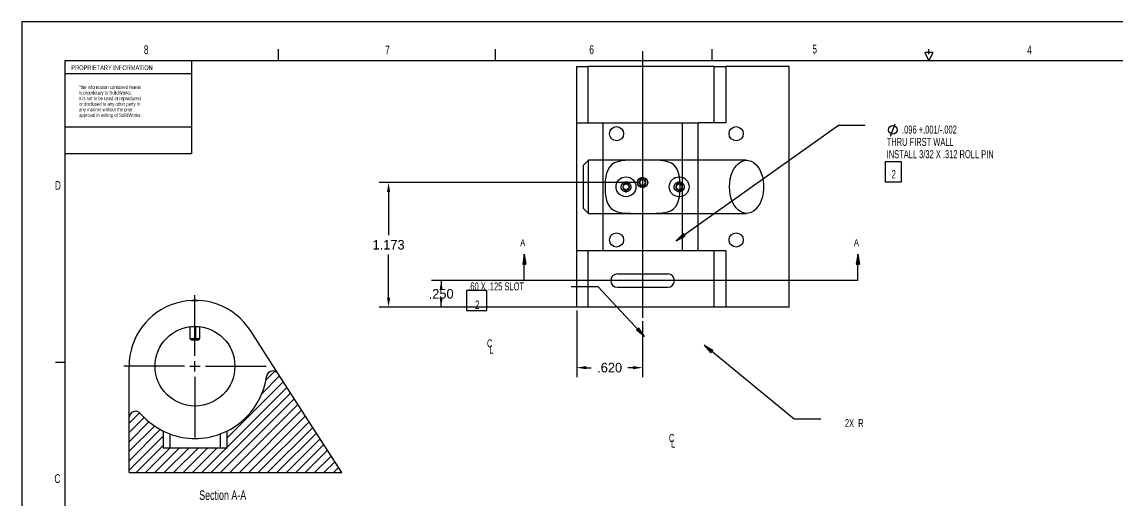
# Model space of a CAD drawing. Extents: x 0 to 34, y -0.2 to 22.
# Drawn here: x 0 to 20.6, y 13 to 22 of the extents above; entities that cross this region are included whole.
import ezdxf
from ezdxf.lldxf.tags import DXFTag

# ---------------------------------------------------------------- set-up
doc = ezdxf.new("R2010")
doc.units = 0
doc.header["$MEASUREMENT"] = 0
doc.header["$PDSIZE"] = -1
doc.layers.add('geometry', color=1, linetype='Continuous')
tags = doc.linetypes.add('SLDCenterlines', pattern=[0.75, 0.6, -0.05, 0.05, -0.05]).pattern_tags.tags
tags[10:11] = [DXFTag(74, 4), DXFTag(75, 0), DXFTag(340, '0'), DXFTag(46, 1.0), DXFTag(50, 0.0), DXFTag(44, 0.0), DXFTag(45, 0.0)]
tags[8:9] = [DXFTag(74, 4), DXFTag(75, 0), DXFTag(340, '0'), DXFTag(46, 1.0), DXFTag(50, 0.0), DXFTag(44, 0.0), DXFTag(45, 0.0)]
tags[6:7] = [DXFTag(74, 4), DXFTag(75, 0), DXFTag(340, '0'), DXFTag(46, 1.0), DXFTag(50, 0.0), DXFTag(44, 0.0), DXFTag(45, 0.0)]
tags[4:5] = [DXFTag(74, 4), DXFTag(75, 0), DXFTag(340, '0'), DXFTag(46, 1.0), DXFTag(50, 0.0), DXFTag(44, 0.0), DXFTag(45, 0.0)]
tags = doc.linetypes.add('SLDHidden', pattern=[0.075, 0.05, -0.025]).pattern_tags.tags
tags[6:7] = [DXFTag(74, 4), DXFTag(75, 0), DXFTag(340, '0'), DXFTag(46, 1.0), DXFTag(50, 0.0), DXFTag(44, 0.0), DXFTag(45, 0.0)]
tags[4:5] = [DXFTag(74, 4), DXFTag(75, 0), DXFTag(340, '0'), DXFTag(46, 1.0), DXFTag(50, 0.0), DXFTag(44, 0.0), DXFTag(45, 0.0)]
tags = doc.linetypes.add('SLDSection', pattern=[0.075, 0.05, -0.025]).pattern_tags.tags
tags[6:7] = [DXFTag(74, 4), DXFTag(75, 0), DXFTag(340, '0'), DXFTag(46, 1.0), DXFTag(50, 0.0), DXFTag(44, 0.0), DXFTag(45, 0.0)]
tags[4:5] = [DXFTag(74, 4), DXFTag(75, 0), DXFTag(340, '0'), DXFTag(46, 1.0), DXFTag(50, 0.0), DXFTag(44, 0.0), DXFTag(45, 0.0)]
doc.dimstyles.get("Standard").update_dxf_attribs({"dimtxt": 0.18, "dimasz": 0.18, "dimexe": 0.18, "dimexo": 0.0625, "dimgap": 0.09, "dimtad": 0, "dimtih": 1, "dimtoh": 1, "dimdec": 4, "dimzin": 0, "dimdsep": 46, "dimtxsty": 'Standard', "dimcen": 0.09, "dimadec": 0, "dimazin": 0, "dimtfac": 1, "dimtdec": 4, "dimtofl": 0, "dimtmove": 0, "dimatfit": 0, "dimfxl": 0, "dimtolj": 1, "dimtzin": 0, "dimarcsym": 0})

# ---------------------------------------------------------------- blocks, each defined once
blk = doc.blocks.new('*D27')
at = {"color": 0, "linetype": 'ByBlock', "lineweight": -2}
for p, q in [((10.437, 16.569), (10.437, 15.313)), ((11.677, 16.366), (11.677, 15.313)), ((10.617, 15.493), (10.712, 15.493)), ((11.497, 15.493), (11.401, 15.493))]:
    blk.add_line(p, q, dxfattribs=at)
at = {"color": 0, "linetype": 'ByBlock'}
for points in [[(10.437, 15.493), (10.617, 15.463), (10.617, 15.523)], [(11.677, 15.493), (11.497, 15.463), (11.497, 15.523)]]:
    blk.add_solid(points, dxfattribs=at)
at = {"layer": 'DEFPOINTS', "color": 0, "linetype": 'ByBlock'}
for p in [(10.437, 16.632), (11.677, 16.429)]:
    blk.add_point(p, dxfattribs=at)
at = {"color": 0, "linetype": 'ByBlock', "insert": (11.057, 15.493), "char_height": 0.18, "attachment_point": 5}
blk.add_mtext('.620', dxfattribs=at)
blk = doc.blocks.new('*D26')
at = {"color": 0, "linetype": 'ByBlock', "lineweight": -2}
for p, q in [((10.347, 17.132), (7.707, 17.132)), ((7.887, 17.132), (7.887, 17.062)), ((7.887, 16.632), (7.887, 16.702)), ((10.374, 16.632), (7.707, 16.632))]:
    blk.add_line(p, q, dxfattribs=at)
at = {"color": 0, "linetype": 'ByBlock'}
for points in [[(7.887, 17.132), (7.857, 16.952), (7.917, 16.952)], [(7.887, 16.632), (7.857, 16.812), (7.917, 16.812)]]:
    blk.add_solid(points, dxfattribs=at)
at = {"layer": 'DEFPOINTS', "color": 0, "linetype": 'ByBlock'}
for p in [(10.409, 17.132), (10.437, 16.632)]:
    blk.add_point(p, dxfattribs=at)
at = {"color": 0, "linetype": 'ByBlock', "insert": (7.887, 16.882), "char_height": 0.18, "attachment_point": 5}
blk.add_mtext('.250', dxfattribs=at)
blk = doc.blocks.new('*D25')
at = {"color": 0, "linetype": 'ByBlock', "lineweight": -2}
for p, q in [((11.614, 18.978), (6.718, 18.978)), ((6.898, 18.798), (6.898, 17.985)), ((6.898, 16.812), (6.898, 17.625)), ((10.585, 16.632), (6.718, 16.632))]:
    blk.add_line(p, q, dxfattribs=at)
at = {"color": 0, "linetype": 'ByBlock'}
for points in [[(6.898, 18.978), (6.868, 18.798), (6.928, 18.798)], [(6.898, 16.632), (6.868, 16.812), (6.928, 16.812)]]:
    blk.add_solid(points, dxfattribs=at)
at = {"layer": 'DEFPOINTS', "color": 0, "linetype": 'ByBlock'}
for p in [(11.677, 18.978), (10.647, 16.632)]:
    blk.add_point(p, dxfattribs=at)
at = {"color": 0, "linetype": 'ByBlock', "insert": (6.898, 17.805), "char_height": 0.18, "attachment_point": 5}
blk.add_mtext('1.173', dxfattribs=at)

msp = doc.modelspace()

# ---------------------------------------------------------------- linework, layer by layer
at = {"linetype": 'Continuous'}
for p, q in [((0, 22), (0, 0)), ((34, 22), (0, 22)), ((4.82812, 21.27012), (4.82812, 21.48393)), ((8.90625, 21.27012), (8.90625, 21.48393)), ((12.98438, 21.27012), (12.98438, 21.48393)), ((17.06178, 21.39114), (17.06178, 21.486)), ((33.375, 21.27012), (0.81, 21.27012)), ((0.81, 21.27012), (0.81, 0.625)), ((3.18958, 21.27012), (3.18958, 20.02012)), ((17.13991, 21.42239), (16.98366, 21.42239)), ((16.98366, 21.42239), (17.06178, 21.26614)), ((17.06178, 21.26614), (17.13991, 21.42239)), ((3.18958, 21.02012), (0.81229, 21.02012)), ((3.18958, 20.02012), (0.81229, 20.02012)), ((3.18958, 20.02012), (3.18958, 19.52012)), ((3.18958, 19.52012), (0.81229, 19.52012)), ((0.81, 15.58975), (0.63071, 15.58975))]:
    msp.add_line(p, q, dxfattribs=at)
at = {"linetype": 'SLDCenterlines'}
msp.add_line((11.67655, 21.44717), (11.67655, 16.42859), dxfattribs=at)
at = {"layer": 'geometry', "linetype": 'Continuous'}
for p, q in [((10.43655, 21.16169), (10.64736, 21.16169)), ((10.43655, 20.10169), (10.43655, 21.16169)), ((10.64736, 21.16169), (10.64736, 20.10169)), ((13.02304, 21.16169), (10.64736, 21.16169)), ((13.02304, 20.10169), (13.02304, 21.16169)), ((13.02304, 21.16169), (13.24279, 21.16169)), ((13.24279, 21.16169), (13.24279, 20.10169)), ((14.43655, 21.16169), (13.24279, 21.16169)), ((14.43655, 16.63169), (14.43655, 21.16169)), ((10.43655, 17.69169), (10.43655, 20.10169)), ((10.43655, 20.10169), (12.71959, 20.10169)), ((15.36385, 20.05133), (12.30565, 17.88282)), ((12.71959, 17.69169), (12.71959, 20.10169)), ((13.24279, 20.10169), (12.71959, 20.10169)), ((15.86385, 20.05133), (15.36385, 20.05133)), ((16.24257, 19.36964), (16.24257, 18.99092)), ((16.54554, 19.36964), (16.24257, 19.36964)), ((16.54554, 18.99092), (16.54554, 19.36964)), ((16.24257, 18.99092), (16.54554, 18.99092)), ((11.66655, 18.92459), (11.66655, 18.91444)), ((11.66655, 18.91444), (11.66655, 18.88419)), ((11.68655, 18.92459), (11.68655, 18.91444)), ((11.68655, 18.88419), (11.68655, 18.91444)), ((9.45088, 17.13169), (9.45088, 17.63169)), ((12.71959, 17.69169), (10.43655, 17.69169)), ((10.43655, 16.63169), (10.43655, 17.69169)), ((10.64736, 17.69169), (10.64736, 16.63169)), ((13.24279, 17.69169), (12.71959, 17.69169)), ((13.02304, 16.63169), (13.02304, 17.69169)), ((13.24279, 17.69169), (13.24279, 16.63169)), ((15.72649, 17.13169), (15.72649, 17.63169)), ((11.20155, 17.25669), (12.15155, 17.25669)), ((8.36526, 16.94585), (8.36526, 16.56714)), ((8.74397, 16.94585), (8.36526, 16.94585)), ((8.74397, 16.56714), (8.74397, 16.94585)), ((10.33459, 17.0216), (10.83459, 17.0216)), ((10.83459, 17.0216), (11.71112, 16.07781)), ((11.20155, 17.00669), (12.15155, 17.00669)), ((3.19194, 16.75994), (3.1902, 16.7582)), ((3.19194, 16.75994), (3.24594, 16.75994)), ((3.26594, 16.75994), (3.24594, 16.75994)), ((3.25594, 15.71679), (3.25594, 16.85837)), ((3.26594, 16.75994), (3.31994, 16.75994)), ((3.32168, 16.7582), (3.31994, 16.75994)), ((8.36526, 16.56714), (8.74397, 16.56714)), ((10.64736, 16.63169), (10.43655, 16.63169)), ((13.02304, 16.63169), (10.64736, 16.63169)), ((13.24279, 16.63169), (13.02304, 16.63169)), ((14.43655, 16.63169), (13.24279, 16.63169)), ((3.16194, 16.26403), (3.16194, 16.03994)), ((3.24594, 16.26987), (3.24594, 16.03994)), ((3.26594, 16.26987), (3.26594, 16.03994)), ((3.34994, 16.03994), (3.34994, 16.26403)), ((4.82217, 15.37673), (4.29897, 16.19052)), ((3.16194, 16.03994), (3.19194, 16.00994)), ((3.16194, 16.03994), (3.24594, 16.03994)), ((3.24594, 16.00994), (3.19194, 16.00994)), ((3.24594, 16.03994), (3.24594, 16.00994)), ((3.26594, 16.00994), (3.24594, 16.00994)), ((3.26594, 16.03994), (3.34994, 16.03994)), ((3.26594, 16.00994), (3.26594, 16.03994)), ((3.31994, 16.00994), (3.26594, 16.00994)), ((3.31994, 16.00994), (3.34994, 16.03994)), ((14.53067, 14.52207), (12.83404, 15.91779)), ((3.05909, 15.51994), (1.91751, 15.51994)), ((2.01594, 14.55247), (2.01594, 15.51994)), ((3.15751, 15.51994), (3.35436, 15.51994)), ((3.25594, 15.42152), (3.25594, 15.61837)), ((3.45279, 15.51994), (4.59436, 15.51994)), ((3.25594, 15.32309), (3.25594, 14.18152)), ((4.84776, 15.33694), (4.5139, 15.00308)), ((4.75958, 15.42554), (4.59009, 15.25605)), ((6.01594, 13.51994), (4.82217, 15.37673)), ((4.91693, 15.22934), (3.85594, 14.16834)), ((4.98611, 15.12174), (3.85594, 13.99157)), ((5.05529, 15.01414), (3.56109, 13.51994)), ((5.12447, 14.90654), (3.73786, 13.51994)), ((2.21176, 14.64548), (2.01594, 14.44967)), ((5.19364, 14.79894), (3.91464, 13.51994)), ((5.26282, 14.69134), (4.09142, 13.51994)), ((2.29781, 14.55476), (2.01594, 14.27289)), ((2.01594, 13.51994), (2.01594, 14.55247)), ((2.39059, 14.47076), (2.01594, 14.09611)), ((5.332, 14.58375), (4.2682, 13.51994)), ((5.40118, 14.47615), (4.44497, 13.51994)), ((15.03067, 14.52207), (14.53067, 14.52207)), ((2.49163, 14.39503), (2.01594, 13.91934)), ((2.60126, 14.32788), (2.01594, 13.74256)), ((2.65594, 14.29945), (2.65594, 13.97994)), ((2.78094, 14.24559), (2.78094, 13.97994)), ((3.73094, 14.24559), (3.73094, 13.97994)), ((3.85594, 14.29945), (3.85594, 13.97994)), ((5.47035, 14.36855), (4.62175, 13.51994)), ((5.53953, 14.26095), (4.79853, 13.51994)), ((2.65594, 14.20578), (2.01594, 13.56578)), ((2.65594, 14.02901), (2.14687, 13.51994)), ((5.60871, 14.15335), (4.9753, 13.51994)), ((5.67789, 14.04575), (5.15208, 13.51994)), ((2.78365, 13.97994), (2.32365, 13.51994)), ((2.96043, 13.97994), (2.50043, 13.51994)), ((3.85594, 13.97994), (2.65594, 13.97994)), ((3.1372, 13.97994), (2.6772, 13.51994)), ((3.31398, 13.97994), (2.85398, 13.51994)), ((3.49076, 13.97994), (3.03076, 13.51994)), ((3.66753, 13.97994), (3.20753, 13.51994)), ((3.84431, 13.97994), (3.38431, 13.51994)), ((5.74706, 13.93815), (5.32886, 13.51994)), ((5.81624, 13.83055), (5.50563, 13.51994)), ((5.88542, 13.72295), (5.68241, 13.51994)), ((5.9546, 13.61535), (5.85919, 13.51994)), ((2.01594, 13.51994), (6.01594, 13.51994))]:
    msp.add_line(p, q, dxfattribs=at)
at = {"layer": 'geometry', "linetype": 'SLDHidden'}
for p, q in [((10.92655, 20.10169), (10.92655, 17.69169)), ((12.42655, 17.69169), (12.42655, 20.10169)), ((10.65655, 19.39669), (10.55655, 19.29669)), ((11.63568, 19.39669), (10.65655, 19.39669)), ((10.65655, 18.39669), (10.65655, 19.39669)), ((13.63291, 19.39669), (11.72076, 19.39669)), ((10.55655, 19.29669), (10.55655, 18.49669)), ((11.35455, 18.84362), (11.35455, 18.83347)), ((11.35455, 18.83347), (11.35455, 18.80322)), ((11.37455, 18.84362), (11.37455, 18.83347)), ((11.37455, 18.80322), (11.37455, 18.83347)), ((12.35455, 18.84362), (12.35455, 18.83347)), ((12.35455, 18.83347), (12.35455, 18.80322)), ((12.37455, 18.84362), (12.37455, 18.83347)), ((12.37455, 18.80322), (12.37455, 18.83347)), ((10.55655, 18.49669), (10.65655, 18.39669)), ((10.65655, 18.39669), (11.67139, 18.39669)), ((11.73673, 18.39669), (13.63291, 18.39669))]:
    msp.add_line(p, q, dxfattribs=at)
at = {"layer": 'geometry'}
for p, q in [((16.33766, 19.85241), (16.4303, 20.08401)), ((12.30565, 17.88282, 1.338), (12.44329, 18.01719, 1.338)), ((12.30565, 17.88282, 1.338), (12.478, 17.96825, 1.338)), ((12.32115, 17.89381, 1.338), (12.44503, 18.01475, 1.338)), ((12.32115, 17.89381, 1.338), (12.47626, 17.9707, 1.338)), ((12.33665, 17.9048, 1.338), (12.44676, 18.0123, 1.338)), ((12.33665, 17.9048, 1.338), (12.47453, 17.97314, 1.338)), ((12.35215, 17.91579, 1.338), (12.4485, 18.00985, 1.338)), ((12.35215, 17.91579, 1.338), (12.47279, 17.97559, 1.338)), ((12.36765, 17.92678, 1.338), (12.45023, 18.0074, 1.338)), ((12.36765, 17.92678, 1.338), (12.47105, 17.97804, 1.338)), ((12.38315, 17.93777, 1.338), (12.45197, 18.00496, 1.338)), ((12.38315, 17.93777, 1.338), (12.46932, 17.98048, 1.338)), ((12.39865, 17.94876, 1.338), (12.4537, 18.00251, 1.338)), ((12.39865, 17.94876, 1.338), (12.46758, 17.98293, 1.338)), ((12.41415, 17.95975, 1.338), (12.45544, 18.00006, 1.338)), ((12.41415, 17.95975, 1.338), (12.46585, 17.98538, 1.338)), ((12.42965, 17.97074, 1.338), (12.45717, 17.99761, 1.338)), ((12.42965, 17.97074, 1.338), (12.46411, 17.98783, 1.338)), ((12.478, 17.96825, 1.338), (12.44329, 18.01719, 1.338)), ((12.44514, 17.98173, 1.338), (12.45891, 17.99517, 1.338)), ((12.44514, 17.98173, 1.338), (12.46238, 17.99027, 1.338)), ((12.46064, 17.99272, 1.338), (12.46064, 17.99272, 1.338)), ((12.46064, 17.99272, 1.338), (12.46064, 17.99272, 1.338)), ((9.45088, 17.63169), (9.42088, 17.44169)), ((9.45088, 17.61269), (9.42388, 17.44169)), ((9.45088, 17.59369), (9.42688, 17.44169)), ((9.45088, 17.57469), (9.42988, 17.44169)), ((9.45088, 17.55569), (9.43288, 17.44169)), ((9.45088, 17.53669), (9.43588, 17.44169)), ((9.45088, 17.51769), (9.43888, 17.44169)), ((9.45088, 17.63169), (9.48088, 17.44169)), ((9.45088, 17.61269), (9.47788, 17.44169)), ((9.45088, 17.59369), (9.47488, 17.44169)), ((9.45088, 17.57469), (9.47188, 17.44169)), ((9.45088, 17.55569), (9.46888, 17.44169)), ((9.45088, 17.53669), (9.46588, 17.44169)), ((9.45088, 17.51769), (9.46288, 17.44169)), ((15.72649, 17.63169), (15.69649, 17.44169)), ((15.72649, 17.61269), (15.69949, 17.44169)), ((15.72649, 17.59369), (15.70249, 17.44169)), ((15.72649, 17.57469), (15.70549, 17.44169)), ((15.72649, 17.55569), (15.70849, 17.44169)), ((15.72649, 17.53669), (15.71149, 17.44169)), ((15.72649, 17.51769), (15.71449, 17.44169)), ((15.72649, 17.63169), (15.75649, 17.44169)), ((15.72649, 17.61269), (15.75349, 17.44169)), ((15.72649, 17.59369), (15.75049, 17.44169)), ((15.72649, 17.57469), (15.74749, 17.44169)), ((15.72649, 17.55569), (15.74449, 17.44169)), ((15.72649, 17.53669), (15.74149, 17.44169)), ((15.72649, 17.51769), (15.73849, 17.44169)), ((9.42088, 17.44169), (9.48088, 17.44169)), ((9.45088, 17.49869), (9.44188, 17.44169)), ((9.45088, 17.47969), (9.44488, 17.44169)), ((9.45088, 17.46069), (9.44788, 17.44169)), ((9.45088, 17.49869), (9.45988, 17.44169)), ((9.45088, 17.47969), (9.45688, 17.44169)), ((9.45088, 17.46069), (9.45388, 17.44169)), ((9.45088, 17.44169), (9.45088, 17.44169)), ((9.45088, 17.44169), (9.45088, 17.44169)), ((15.69649, 17.44169), (15.75649, 17.44169)), ((15.72649, 17.49869), (15.71749, 17.44169)), ((15.72649, 17.47969), (15.72049, 17.44169)), ((15.72649, 17.46069), (15.72349, 17.44169)), ((15.72649, 17.49869), (15.73549, 17.44169)), ((15.72649, 17.47969), (15.73249, 17.44169)), ((15.72649, 17.46069), (15.72949, 17.44169)), ((15.72649, 17.44169), (15.72649, 17.44169)), ((15.72649, 17.44169), (15.72649, 17.44169)), ((11.6038, 16.23745, -0.53711), (11.55984, 16.19662, -0.53711)), ((11.71112, 16.07781, -0.53711), (11.55984, 16.19662, -0.53711)), ((11.69819, 16.09173, -0.53711), (11.56203, 16.19866, -0.53711)), ((11.68526, 16.10566, -0.53711), (11.56423, 16.2007, -0.53711)), ((11.67233, 16.11958, -0.53711), (11.56643, 16.20274, -0.53711)), ((11.6594, 16.1335, -0.53711), (11.56863, 16.20478, -0.53711)), ((11.64647, 16.14742, -0.53711), (11.57083, 16.20682, -0.53711)), ((11.63354, 16.16134, -0.53711), (11.57302, 16.20886, -0.53711)), ((11.62061, 16.17527, -0.53711), (11.57522, 16.21091, -0.53711)), ((11.60768, 16.18919, -0.53711), (11.57742, 16.21295, -0.53711)), ((11.59475, 16.20311, -0.53711), (11.57962, 16.21499, -0.53711)), ((11.58182, 16.21703, -0.53711), (11.58182, 16.21703, -0.53711)), ((11.58182, 16.21703, -0.53711), (11.58182, 16.21703, -0.53711)), ((11.59475, 16.20311, -0.53711), (11.58402, 16.21907, -0.53711)), ((11.60768, 16.18919, -0.53711), (11.58621, 16.22111, -0.53711)), ((11.62061, 16.17527, -0.53711), (11.58841, 16.22316, -0.53711)), ((11.63354, 16.16134, -0.53711), (11.59061, 16.2252, -0.53711)), ((11.64647, 16.14742, -0.53711), (11.59281, 16.22724, -0.53711)), ((11.6594, 16.1335, -0.53711), (11.59501, 16.22928, -0.53711)), ((11.67233, 16.11958, -0.53711), (11.59721, 16.23132, -0.53711)), ((11.68526, 16.10566, -0.53711), (11.5994, 16.23336, -0.53711)), ((11.69819, 16.09173, -0.53711), (11.6016, 16.23541, -0.53711)), ((11.71112, 16.07781, -0.53711), (11.6038, 16.23745, -0.53711)), ((12.83404, 15.91779, -0.5401), (12.96171, 15.77391, -0.5401)), ((12.83404, 15.91779, -0.5401), (12.99983, 15.82025, -0.5401)), ((12.84871, 15.90572, -0.5401), (12.96362, 15.77623, -0.5401)), ((12.84871, 15.90572, -0.5401), (12.99792, 15.81793, -0.5401)), ((12.86339, 15.89364, -0.5401), (12.96552, 15.77855, -0.5401)), ((12.86339, 15.89364, -0.5401), (12.99602, 15.81561, -0.5401)), ((12.87806, 15.88157, -0.5401), (12.96743, 15.78086, -0.5401)), ((12.87806, 15.88157, -0.5401), (12.99411, 15.8133, -0.5401)), ((12.89273, 15.8695, -0.5401), (12.96933, 15.78318, -0.5401)), ((12.89273, 15.8695, -0.5401), (12.99221, 15.81098, -0.5401)), ((12.9074, 15.85743, -0.5401), (12.97124, 15.7855, -0.5401)), ((12.9074, 15.85743, -0.5401), (12.9903, 15.80866, -0.5401)), ((12.92208, 15.84536, -0.5401), (12.97315, 15.78781, -0.5401)), ((12.92208, 15.84536, -0.5401), (12.98839, 15.80635, -0.5401)), ((12.93675, 15.83329, -0.5401), (12.97505, 15.79013, -0.5401)), ((12.93675, 15.83329, -0.5401), (12.98649, 15.80403, -0.5401)), ((12.95142, 15.82122, -0.5401), (12.97696, 15.79245, -0.5401)), ((12.95142, 15.82122, -0.5401), (12.98458, 15.80171, -0.5401)), ((12.96171, 15.77391, -0.5401), (12.99983, 15.82025, -0.5401)), ((12.9661, 15.80915, -0.5401), (12.97886, 15.79476, -0.5401)), ((12.9661, 15.80915, -0.5401), (12.98268, 15.7994, -0.5401)), ((12.98077, 15.79708, -0.5401), (12.98077, 15.79708, -0.5401)), ((12.98077, 15.79708, -0.5401), (12.98077, 15.79708, -0.5401))]:
    msp.add_line(p, q, dxfattribs=at)
at = {"layer": 'geometry', "linetype": 'SLDSection'}
msp.add_line((15.72649, 17.13169), (9.45088, 17.13169), dxfattribs=at)
at = {"layer": 'geometry', "linetype": 'SLDHidden'}
for points in [[(11.67655, 18.39669), (11.80338, 18.3967), (11.92655, 18.39853), (12.00412, 18.40237), (12.0776, 18.41038), (12.14514, 18.42449), (12.20583, 18.44709), (12.25805, 18.47999), (12.30079, 18.52504), (12.33362, 18.58181), (12.35488, 18.64173), (12.36957, 18.70853), (12.37865, 18.78018), (12.38304, 18.85488), (12.3832, 18.93338), (12.37885, 19.01086), (12.36939, 19.08583), (12.35387, 19.15532), (12.33168, 19.21572), (12.30169, 19.26731), (12.26465, 19.30774), (12.22003, 19.339), (12.16581, 19.36253), (12.10507, 19.37827), (12.00784, 19.39073), (11.90252, 19.39547), (11.79041, 19.39668), (11.67562, 19.39669), (11.55009, 19.39667), (11.42813, 19.39489), (11.35049, 19.39112), (11.27691, 19.38321), (11.20925, 19.36924), (11.14831, 19.34679), (11.09585, 19.31403), (11.05288, 19.26909), (11.01985, 19.2124), (10.99848, 19.15256), (10.9837, 19.08581), (10.97455, 19.01423), (10.9701, 18.93958), (10.96988, 18.8611), (10.97416, 18.7836), (10.98354, 18.70856), (10.99897, 18.63898), (11.02107, 18.57845), (11.05095, 18.52671), (11.08788, 18.48615), (11.1324, 18.45476), (11.18648, 18.43112), (11.24709, 18.4153), (11.3441, 18.40274), (11.44921, 18.39794), (11.56152, 18.3967), (11.67655, 18.39669)], [(11.35455, 18.80322), (11.31856, 18.81471), (11.29, 18.83944), (11.27348, 18.87341), (11.27167, 18.91115), (11.28487, 18.94655), (11.31094, 18.9739), (11.34566, 18.98877), (11.38344, 18.98877), (11.41817, 18.9739), (11.44424, 18.94655), (11.45744, 18.91115), (11.45563, 18.87341), (11.43911, 18.83944), (11.41055, 18.81471), (11.37455, 18.80322)], [(11.37455, 18.83347), (11.39827, 18.84229), (11.41672, 18.85961), (11.42701, 18.88272), (11.42754, 18.90802), (11.41823, 18.93154), (11.40053, 18.94962), (11.37721, 18.95943), (11.3519, 18.95943), (11.32858, 18.94962), (11.31088, 18.93154), (11.30156, 18.90802), (11.3021, 18.88272), (11.31239, 18.85961), (11.33084, 18.84229), (11.35455, 18.83347)], [(11.66655, 18.88419), (11.63056, 18.89567), (11.602, 18.9204), (11.58548, 18.95438), (11.58367, 18.99212), (11.59687, 19.02752), (11.62294, 19.05486), (11.65766, 19.06974), (11.69544, 19.06974), (11.73017, 19.05486), (11.75624, 19.02752), (11.76944, 18.99212), (11.76763, 18.95438), (11.75111, 18.9204), (11.72255, 18.89567), (11.68655, 18.88419)], [(12.35455, 18.80322), (12.31856, 18.81471), (12.29, 18.83944), (12.27348, 18.87341), (12.27167, 18.91115), (12.28487, 18.94655), (12.31094, 18.9739), (12.34566, 18.98877), (12.38344, 18.98877), (12.41817, 18.9739), (12.44424, 18.94655), (12.45744, 18.91115), (12.45563, 18.87341), (12.43911, 18.83944), (12.41055, 18.81471), (12.37455, 18.80322)], [(12.37455, 18.83347), (12.39827, 18.84229), (12.41672, 18.85961), (12.42701, 18.88272), (12.42754, 18.90802), (12.41823, 18.93154), (12.40053, 18.94962), (12.37721, 18.95943), (12.3519, 18.95943), (12.32858, 18.94962), (12.31088, 18.93154), (12.30156, 18.90802), (12.3021, 18.88272), (12.31239, 18.85961), (12.33084, 18.84229), (12.35455, 18.83347)], [(11.35455, 18.84362), (11.33495, 18.85153), (11.31988, 18.86636), (11.31166, 18.88583), (11.31154, 18.90697), (11.31955, 18.92654), (11.33446, 18.94153), (11.35398, 18.94964), (11.37512, 18.94964), (11.39465, 18.94153), (11.40955, 18.92654), (11.41757, 18.90697), (11.41745, 18.88583), (11.40923, 18.86636), (11.39416, 18.85153), (11.37455, 18.84362)], [(11.35438, 18.8023), (11.36283, 18.8007), (11.37467, 18.80247)], [(12.35455, 18.84362), (12.33495, 18.85153), (12.31988, 18.86636), (12.31166, 18.88583), (12.31154, 18.90697), (12.31955, 18.92654), (12.33446, 18.94153), (12.35398, 18.94964), (12.37512, 18.94964), (12.39465, 18.94153), (12.40955, 18.92654), (12.41757, 18.90697), (12.41745, 18.88583), (12.40923, 18.86636), (12.39416, 18.85153), (12.37455, 18.84362)], [(12.35438, 18.8023), (12.36283, 18.8007), (12.37467, 18.80247)]]:
    msp.add_lwpolyline(points, dxfattribs=at)
at = {"layer": 'geometry', "linetype": 'Continuous'}
for points in [[(13.31145, 18.89669), (13.31521, 18.97301), (13.32643, 19.04755), (13.34483, 19.11855), (13.36998, 19.18435), (13.40129, 19.24341), (13.43803, 19.29434), (13.47934, 19.33594), (13.52425, 19.36726), (13.5717, 19.38754), (13.62059, 19.39632), (13.66977, 19.39339), (13.71809, 19.37882), (13.76441, 19.35294), (13.80764, 19.31637), (13.84678, 19.26997), (13.88091, 19.21481), (13.90922, 19.1522), (13.93106, 19.0836), (13.94591, 19.01062), (13.95342, 18.93496), (13.95342, 18.85841), (13.94591, 18.78276), (13.93106, 18.70978), (13.90922, 18.64118), (13.88091, 18.57857), (13.84678, 18.52341), (13.80764, 18.47701), (13.76441, 18.44044), (13.71809, 18.41456), (13.66977, 18.39999), (13.62059, 18.39706), (13.5717, 18.40583), (13.52425, 18.42612), (13.47934, 18.45743), (13.43803, 18.49904), (13.40129, 18.54997), (13.36998, 18.60903), (13.34483, 18.67483), (13.32643, 18.74583), (13.31521, 18.82036), (13.31145, 18.89669)], [(11.68655, 18.91444), (11.71027, 18.92326), (11.72872, 18.94057), (11.73901, 18.96369), (11.73954, 18.98898), (11.73023, 19.01251), (11.71253, 19.03059), (11.68921, 19.04039), (11.6639, 19.04039), (11.64058, 19.03059), (11.62288, 19.01251), (11.61356, 18.98898), (11.6141, 18.96369), (11.62439, 18.94057), (11.64284, 18.92326), (11.66655, 18.91444)], [(11.68655, 18.92459), (11.70616, 18.93249), (11.72123, 18.94732), (11.72945, 18.9668), (11.72957, 18.98794), (11.72155, 19.0075), (11.70665, 19.02249), (11.68712, 19.03061), (11.66598, 19.03061), (11.64646, 19.02249), (11.63155, 19.0075), (11.62354, 18.98794), (11.62366, 18.9668), (11.63188, 18.94732), (11.64695, 18.93249), (11.66655, 18.92459)], [(2.22675, 14.63091), (2.35456, 14.50156), (2.49848, 14.3904), (2.65594, 14.29945)]]:
    msp.add_lwpolyline(points, dxfattribs=at)
at = {"layer": 'geometry', "linetype": 'SLDHidden'}
for centre, radius in [((11.18655, 19.89569), 0.133), ((13.43655, 19.89569), 0.133), ((11.36455, 18.89669), 0.187), ((12.36455, 18.89669), 0.187), ((11.18655, 17.89569), 0.133), ((13.43655, 17.89569), 0.133)]:
    msp.add_circle(centre, radius, dxfattribs=at)
at = {"layer": 'geometry'}
msp.add_circle((16.38398, 19.96821), 0.08106, dxfattribs=at)
at = {"layer": 'geometry', "linetype": 'Continuous'}
for centre, radius in [((11.67655, 18.97765), 0.096), ((3.25594, 15.51994), 0.75)]:
    msp.add_circle(centre, radius, dxfattribs=at)
for centre, radius, start, end in [((11.20155, 17.13169), 0.125, 90, 270), ((12.15155, 17.13169), 0.125, 270, 90), ((3.25594, 15.51994), 1.24, 32.737706, 180), ((3.25594, 15.51994), 1.36, 296.178969, 351.916815), ((4.72124, 15.31184), 0.12, 32.737706, 171.916815), ((2.13594, 14.55247), 0.12, 40.820891, 180), ((3.25594, 15.51994), 1.36, 243.821031, 249.557652), ((3.25594, 15.51994), 1.36, 249.557652, 290.442348), ((3.25594, 15.51994), 1.36, 290.442348, 296.178969)]:
    msp.add_arc(centre, radius, start, end, dxfattribs=at)

# ---------------------------------------------------------------- texts
at = {"width": 0.7}
for s, height, p in [('8', 0.16614, (2.2945, 21.39365)), ('7', 0.16614, (6.83328, 21.38482)), ('6', 0.16614, (10.67456, 21.39415)), ('5', 0.16614, (14.86996, 21.40517)), ('4', 0.16614, (18.91282, 21.39195)), ('PROPRIETARY INFORMATION', 0.0905416, (0.93053, 21.09275)), ('"the information contained herein', 0.0678039, (1.07645, 20.73728)), ('is proprietary to SolidWorks.', 0.0678039, (1.07645, 20.63204)), ('or disclosed to any other party in', 0.0678039, (1.07645, 20.42156)), ('it is not to be used or reproduced', 0.0678039, (1.07645, 20.5268)), ('any manner without the prior', 0.0678039, (1.07645, 20.31632)), ('approval in writing of SolidWorks.', 0.0678039, (1.07645, 20.21109)), ('D', 0.16614, (0.62026, 18.83979)), ('C', 0.16614, (0.61092, 13.32354))]:
    msp.add_text(s, height=height, dxfattribs=at).set_placement(p)
at = {"layer": 'geometry', "width": 0.7}
for s, height, p in [('.096 +.001/-.002', 0.1505416, (16.55768, 19.89877)), ('THRU FIRST WALL', 0.1505416, (16.26818, 19.66705)), ('INSTALL 3/32 X .312 ROLL PIN', 0.1505416, (16.26818, 19.43532)), ('2', 0.15865, (16.35883, 19.05412)), ('A', 0.1326, (9.37513, 17.77866)), ('A', 0.1326, (15.65075, 17.77866)), ('.60 X .125 SLOT', 0.1505416, (8.39679, 16.94741)), ('2', 0.15865, (8.52481, 16.59835)), ('C', 0.15054, (8.74922, 15.87515)), ('L', 0.15054, (8.79409, 15.75796)), ('2X  R', 0.150542, (15.48177, 14.37341)), ('C', 0.15054, (12.1725, 14.0938)), ('L', 0.15054, (12.21078, 13.98898)), ('Section A-A', 0.1791364, (3.33471, 13.00405))]:
    msp.add_text(s, height=height, dxfattribs=at).set_placement(p)

# ---------------------------------------------------------------- dimensions: what is measured, and where the dimension line sits
at = {"layer": 'geometry'}
for base, p1, p2, text, picture, middle in [((6.89834, 16.63169), (11.67655, 18.97765), (10.64736, 16.63169), '1.173', '*D25', (6.89834, 17.80467)), ((7.88713, 16.63169), (10.40913, 17.13169), (10.43655, 16.63169), '.250', '*D26', (7.88713, 16.88169))]:
    dim = msp.add_linear_dim(base=base, p1=p1, p2=p2, angle=90, text=text, dimstyle='Standard', dxfattribs=at)
    dim.commit()
    dim.dimension.update_dxf_attribs({"geometry": picture, "text_midpoint": middle})
dim = msp.add_linear_dim(base=(11.67655, 15.49327), p1=(10.43655, 16.63169), p2=(11.67655, 16.42859), text='.620', dimstyle='Standard', dxfattribs=at)
dim.commit()
dim.dimension.update_dxf_attribs({"geometry": '*D27', "text_midpoint": (11.05655, 15.49327)})

doc.saveas('drawing.dxf')
